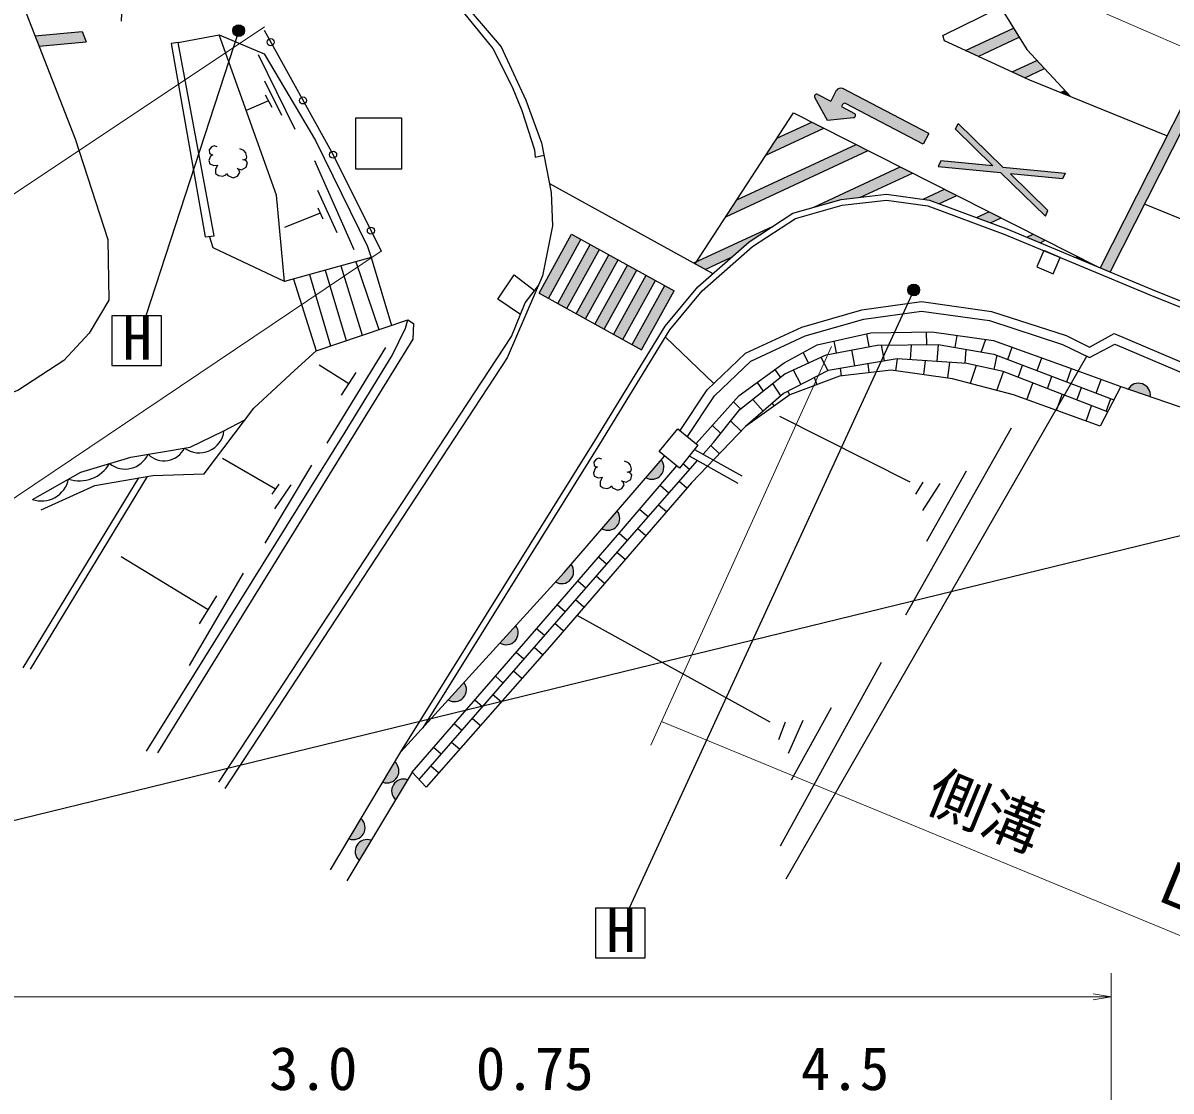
# Model space of a CAD drawing. Units: millimetres at full size, sheet at 1:1000; details may follow other scales. Extents: x 40000 to 680000, y 20000 to 380000.
# Drawn here: x 253607 to 302183, y 240364 to 285546 of the extents above; entities that cross this region are included whole.
import ezdxf
from ezdxf.enums import TextEntityAlignment as Align

# ---------------------------------------------------------------- set-up
doc = ezdxf.new("R2010")
doc.units = ezdxf.units.MM
doc.header["$LTSCALE"] = 1000
doc.linetypes.add('CHAIN', pattern=[18.5, 12, -1.5, 3.5, -1.5])
for name, color, linetype, lineweight in [('M-BGD', 7, 'Continuous', 25), ('M-BGD-EXST', 7, 'Continuous', 25), ('M-BMK', 2, 'CHAIN', 13), ('M-STR-HTXT', 7, 'Continuous', 13), ('M-STR-STRC', 7, 'Continuous', 25)]:
    doc.layers.add(name, color=color, linetype=linetype, lineweight=lineweight)
doc.styles.add('ＭＳ ゴシック', font='')
doc.styles.get('ＭＳ ゴシック').set_extended_font_data('MS Gothic')

# ---------------------------------------------------------------- blocks, each defined once
blk = doc.blocks.new('open_arrow')
at = {"color": 0, "linetype": 'Continuous', "lineweight": -2}
blk.add_lwpolyline([(7.5, 1.25), (0, 0), (7.5, -1.25)], dxfattribs=at)

msp = doc.modelspace()

# ---------------------------------------------------------------- hatches: boundary and pattern name
at = {"layer": 'M-BGD'}
for points in [[(301307, 269734, 0.82183), (300369, 270055)], [(279970, 266310, 0.82183), (280617, 267060)], [(278104, 264150, 0.82183), (278752, 264900)], [(276143, 261899, 0.82183), (276804, 262638)], [(273794, 259317, 0.82183), (274460, 260050)], [(271604, 256909, 0.82183), (272270, 257642)], [(268838, 253428, 0.82183), (269345, 254279)], [(269884, 253533, 0.82183), (269373, 252684)], [(267410, 251032, 0.82183), (267917, 251883)], [(268341, 250971, 0.82183), (267830, 250123)]]:
    msp.add_hatch(color=256, dxfattribs=at).paths.add_polyline_path(points)
at = {"layer": 'M-BGD-EXST'}
for points in [[(262984, 285222, 1), (262484, 285222, 0.41421), (262734, 284972, 0.41421)], [(291547, 274249, 1), (291047, 274249, 0.41421), (291297, 273999, 0.41421)]]:
    msp.add_hatch(color=256, dxfattribs=at).paths.add_polyline_path(points)
at = {"layer": 'M-STR-STRC'}
for points in [[(256275, 284754), (256106, 285190), (254114, 285007), (254284, 284571)], [(295758, 284938), (295521, 285324), (293491, 284380), (294028, 284133)], [(296828, 283615), (296504, 283961), (295459, 283475), (295996, 283229)], [(304103, 283909), (303693, 284094), (299189, 275190), (299605, 275016)], [(287790, 282238), (287241, 282525, 0.74206), (287107, 282388), (287642, 281413), (288748, 281533, 0.74206), (288783, 281721), (288234, 282007), (288280, 282096, -0.41421), (288415, 282138), (291701, 280425), (291932, 280868), (288291, 282767, 0.41388), (288021, 282682)], [(297691, 282694), (297499, 282604), (297945, 282423)], [(287491, 281094), (286980, 281353), (285505, 280667), (285041, 279955)], [(295071, 279447), (293171, 281293), (293059, 281052), (294646, 279506), (292441, 279718), (292329, 279478), (294965, 279220), (296865, 277374), (296977, 277615), (295390, 279161), (297595, 278949), (297707, 279189)], [(289366, 280146), (288855, 280405), (283806, 278057), (283343, 277346)], [(291240, 279198), (290729, 279457), (287067, 277754), (288226, 278084), (289045, 278177)], [(293115, 278250), (292604, 278509), (291693, 278085), (291960, 278047), (292361, 277899)], [(294478, 277561), (293946, 277313), (294540, 277093), (294990, 277302)], [(283592, 275642), (284330, 276291), (285342, 276952), (282108, 275448), (282049, 275358), (282475, 275123)], [(277214, 276392), (276820, 276609), (275443, 274113), (275837, 273896)], [(296353, 276612), (296079, 276485), (296642, 276251), (296864, 276354)], [(278002, 275957), (277608, 276175), (276231, 273678), (276625, 273461)], [(277019, 273243), (277413, 273026), (278790, 275522), (278396, 275740)], [(298227, 275664), (298144, 275626), (298243, 275585), (298707, 275391), (298739, 275406)], [(277807, 272809), (278201, 272591), (279578, 275088), (279184, 275305)], [(280366, 274653), (279972, 274870), (278595, 272374), (278989, 272157)], [(279383, 271939), (279777, 271722), (281154, 274218), (280760, 274436)]]:
    msp.add_hatch(color=256, dxfattribs=at).paths.add_polyline_path(points)

# ---------------------------------------------------------------- linework, layer by layer
at = {"layer": 'M-BGD'}
for p, q in [((263555, 284218), (265111, 281052)), ((263824, 283091), (264547, 281639)), ((263995, 282250), (263053, 281837)), ((263856, 282512), (264134, 281988)), ((265947, 279725), (267613, 275956)), ((266073, 278469), (266890, 276679)), ((266189, 277499), (264666, 276892)), ((266082, 277731), (266295, 277266)), ((267694, 275443), (268660, 272573)), ((268339, 275623), (269195, 272753)), ((266392, 275082), (267284, 272110)), ((267058, 275267), (267953, 272335)), ((265060, 274712), (266014, 271682)), ((265737, 274900), (266621, 271887)), ((282836, 270295), (280787, 272249)), ((287920, 272085), (288012, 271593)), ((289296, 272390), (289397, 271853)), ((291829, 272471), (291834, 271940)), ((293115, 272329), (293029, 271823)), ((294327, 272159), (294143, 271632)), ((266475, 267764), (268959, 271814)), ((286622, 271607), (286827, 271162)), ((288668, 271716), (288783, 271037)), ((289925, 271921), (290039, 271249)), ((291183, 271933), (291139, 271304)), ((292323, 271945), (292273, 271225)), ((293504, 271742), (293462, 271143)), ((295278, 271312), (295463, 271829)), ((267398, 270275), (266141, 271074)), ((285902, 249338), (298616, 271447)), ((287372, 271413), (287666, 270844)), ((289354, 271133), (289399, 270754)), ((290590, 271343), (290519, 270836)), ((291787, 271259), (291704, 270670)), ((292815, 271188), (292722, 270527)), ((294819, 271487), (294686, 270885)), ((295713, 270554), (295900, 271075)), ((296523, 270838), (296717, 271378)), ((267085, 269796), (267710, 270755)), ((285664, 270563), (285427, 270889)), ((286200, 270872), (286520, 270253)), ((288183, 270935), (288220, 270617)), ((293939, 271050), (293677, 270299)), ((294806, 269998), (295092, 270794)), ((296956, 270074), (297145, 270601)), ((297768, 270364), (297971, 270928)), ((284670, 270340), (284930, 269976)), ((285327, 270293), (285665, 269771)), ((287087, 270546), (287200, 270247)), ((296081, 269607), (296335, 270314)), ((298199, 269595), (298390, 270127)), ((299013, 269890), (299221, 270469)), ((284491, 269624), (284926, 269126)), ((286050, 269810), (285968, 269968)), ((297335, 269157), (297578, 269835)), ((299443, 269116), (299635, 269653)), ((283667, 269514), (283979, 269215)), ((285302, 269454), (285386, 269337)), ((298588, 268707), (298821, 269355)), ((283554, 268703), (283994, 268281)), ((291141, 266117), (285630, 268900)), ((282800, 268503), (283134, 268183)), ((290962, 260509), (295438, 268423)), ((282709, 267668), (283072, 267319)), ((281794, 267231), (283847, 266080)), ((282017, 267507), (284018, 266386)), ((264296, 265825), (262045, 267125)), ((263860, 263539), (265836, 266834)), ((281815, 266651), (281527, 266901)), ((253615, 258270), (258513, 266298)), ((253933, 258214), (258883, 266360)), ((291857, 263631), (293528, 266594)), ((264151, 265615), (264442, 266036)), ((264267, 264990), (264950, 266007)), ((280936, 265650), (280578, 265961)), ((281701, 265868), (281375, 266151)), ((291380, 265619), (291698, 266117)), ((291678, 264924), (292414, 266057)), ((280056, 264650), (279705, 264954)), ((280829, 264861), (280496, 265150)), ((279177, 263649), (278833, 263948)), ((279957, 263854), (279617, 264150)), ((261445, 260719), (257769, 262960)), ((278300, 262647), (277960, 262942)), ((279086, 262847), (278737, 263149)), ((260654, 258363), (262945, 262268)), ((277426, 261642), (277087, 261936)), ((278214, 261840), (277863, 262144)), ((261082, 260126), (261808, 261312)), ((276551, 260637), (276214, 260929)), ((277342, 260833), (276988, 261140)), ((277047, 260492), (285203, 255975)), ((275676, 259633), (275341, 259923)), ((276470, 259826), (276114, 260135)), ((274802, 258628), (274469, 258917)), ((275596, 258821), (275239, 259130)), ((285661, 250742), (289929, 258504)), ((274715, 257822), (274365, 258126)), ((273927, 257623), (273596, 257911)), ((273835, 256822), (273490, 257121)), ((273053, 256619), (272723, 256904)), ((286123, 253524), (287817, 256588)), ((272954, 255822), (272615, 256116)), ((285994, 254653), (286623, 256056)), ((272178, 255614), (271850, 255898)), ((285590, 255233), (285865, 255975)), ((272074, 254823), (271741, 255112)), ((271303, 254609), (270978, 254892)), ((271194, 253823), (270866, 254107)), ((270079, 253856), (267304, 249250))]:
    msp.add_line(p, q, dxfattribs=at)
for points in [[(72558, 286183), (91434, 288434), (111381, 290759), (142504, 294113), (170525, 297355), (180267, 298661), (190996, 299664), (199810, 300150), (209644, 300241), (220920, 299785), (232399, 298599), (243333, 296840), (247127, 295772), (249403, 293955), (251230, 291991), (252669, 288728), (255810, 280641), (257197, 276386), (257242, 273826), (256404, 272417), (255341, 271273), (253387, 269991), (251135, 269192)], [(257782, 285619), (257871, 287908), (259249, 290018), (261092, 290965), (262559, 291198), (266030, 290393), (269090, 288998), (270733, 287887), (272141, 286509), (273839, 284537), (274888, 282285), (275541, 280472), (275962, 278369), (276006, 276969), (275595, 274846), (274100, 271378), (262153, 253165)], [(270432, 288091), (270279, 287862), (272299, 285911), (273492, 284469), (274305, 282841), (274721, 281842), (275248, 280178), (275276, 279873), (275646, 279947)], [(263809, 285235), (266728, 279974), (268758, 275897)], [(260169, 284723), (261903, 285048), (263819, 284233), (265986, 280579), (268182, 276088), (268339, 275623), (264673, 274604), (261660, 276033), (261506, 276520)], [(264673, 274604), (264335, 278261), (261903, 285048)], [(261829, 280307), (261701, 280353), (261589, 280308), (261483, 280174), (261503, 280044), (261586, 279985), (261645, 279974), (261540, 279913), (261475, 279724), (261507, 279587), (261689, 279518), (261836, 279537), (261759, 279340), (261756, 279174), (261880, 279098), (262062, 279060), (262187, 279116), (262220, 279177), (262272, 279094), (262504, 278992), (262678, 279060), (262777, 279220), (262735, 279331), (262664, 279383), (262858, 279335), (263049, 279448), (263102, 279647), (263031, 279724), (262903, 279755), (263060, 279800), (263082, 279888), (263041, 280058), (262959, 280148), (262787, 280226)], [(269600, 254706), (277800, 267864), (280779, 272714), (282162, 274383), (284330, 276291), (286187, 277504), (288226, 278084), (290148, 278303), (291960, 278047), (295237, 276835), (298243, 275585), (301552, 274203), (315863, 268515), (320613, 266724), (325039, 265309), (328753, 264323), (329969, 263814), (330599, 262940), (330731, 261889), (330853, 259605), (330625, 258225), (329519, 254889), (324317, 246365), (316510, 232393)], [(270535, 255735), (278012, 267732), (280983, 272568), (282342, 274208), (284481, 276092), (286292, 277273), (288275, 277838), (290145, 278051), (291898, 277804), (295146, 276603), (298147, 275354), (301458, 273971), (315773, 268281), (320530, 266488), (324969, 265069), (328672, 264086), (329808, 263611), (330359, 262846), (330481, 261867), (330602, 259619), (330550, 259307)], [(274652, 273213), (273705, 273866), (274384, 274892), (275252, 274224)], [(261898, 253428), (274271, 272282), (274854, 273707), (275422, 274445)], [(281411, 268302), (282556, 270029), (284176, 271572), (286563, 272681), (289098, 273414), (291622, 273761), (294586, 273346), (297747, 272321), (298730, 271837), (299783, 272404), (308197, 268830), (314502, 266267), (319908, 264325), (323722, 263046)], [(281723, 268050), (282865, 269771), (284404, 271237), (286704, 272305), (289181, 273022), (291622, 273357), (294496, 272954), (297596, 271950), (298738, 271387), (299803, 271961), (308044, 268460), (314359, 265893), (319776, 263947), (323615, 262660)], [(254374, 264954), (256644, 265985), (259106, 266398), (261279, 266466), (263370, 269257), (265092, 270844), (266014, 271682), (269893, 272988), (270127, 272837), (270099, 272163), (263757, 261884), (259296, 254676)], [(258839, 254739), (267239, 268234), (269224, 271475), (269789, 272639), (269893, 272988)], [(282095, 267749), (283915, 269792), (285809, 271166), (287214, 271928), (289487, 272433), (292069, 272475), (294678, 272110), (298037, 270904), (300057, 270161), (299188, 268493), (295512, 269811), (292930, 270498), (290335, 270862), (288154, 270609), (286050, 269810), (284184, 268478), (281893, 266091), (279998, 263901), (275882, 259146), (270663, 253220), (270079, 253856), (274799, 259298), (278674, 263776), (281275, 266805)], [(282386, 267301), (282829, 267804), (283945, 269188), (285848, 270710), (287590, 271513), (289747, 271919), (292323, 271945), (294684, 271539), (299766, 269603)], [(299501, 269093), (295082, 270797), (293544, 271137), (290590, 271343), (287674, 270849), (285780, 269871), (284184, 268478)], [(300057, 270161), (318847, 263730), (318494, 262804), (308920, 265719), (309352, 266980)], [(254005, 265391), (256055, 266539), (258173, 267181), (260688, 267604), (262111, 268290), (262996, 268758)], [(266626, 249717), (269600, 254706), (276504, 262296), (280758, 267223)], [(270371, 253538), (278770, 263187), (282150, 267032)], [(278102, 267095), (277974, 267141), (277862, 267096), (277755, 266962), (277775, 266832), (277858, 266773), (277918, 266762), (277812, 266701), (277748, 266512), (277780, 266375), (277961, 266306), (278109, 266325), (278032, 266128), (278029, 265962), (278153, 265886), (278335, 265848), (278460, 265903), (278492, 265965), (278545, 265882), (278777, 265779), (278951, 265848), (279049, 266007), (279007, 266119), (278937, 266171), (279130, 266123), (279322, 266235), (279375, 266435), (279303, 266511), (279176, 266543), (279333, 266588), (279355, 266676), (279314, 266846), (279232, 266936), (279059, 267014)]]:
    msp.add_lwpolyline(points, dxfattribs=at)
for points in [[(259878, 284672), (261319, 276494), (261694, 276545), (260169, 284723)], [(267685, 281534), (269617, 281534), (269617, 279366), (267685, 279366)], [(297487, 275628), (296795, 275916), (296507, 275224), (297199, 274936)], [(281311, 268383), (282166, 267692), (281381, 266719), (280525, 267411)]]:
    msp.add_lwpolyline(points, close=True, dxfattribs=at)
for centre in [(264088, 284732), (265455, 282269), (266728, 279974), (268329, 276759)]:
    msp.add_circle(centre, 150, dxfattribs=at)
for centre, radius, start, end in [((300806, 269802), 505, 352.2767, 149.9348), ((261068, 268410), 1051, 233.6822, 353.4743), ((257935, 267734), 1058, 231.3519, 335.9426), ((259578, 267997), 970, 225.7077, 333.4086), ((255992, 267667), 1490, 252.1734, 329.4062), ((280220, 266749), 505, 240.36, 38.0182), ((254392, 266496), 1170, 250.6764, 347.7944), ((278354, 264589), 505, 240.36, 38.0182), ((276401, 262334), 505, 239.3191, 36.9773), ((274055, 259749), 505, 238.8815, 36.5397), ((271865, 257341), 505, 238.8815, 36.5397), ((269008, 253904), 505, 250.3729, 48.0311), ((269712, 253058), 505, 70.1042, 227.7624), ((267579, 251507), 505, 250.3729, 48.0311), ((268169, 250497), 505, 70.1042, 227.7624)]:
    msp.add_arc(centre, radius, start, end, dxfattribs=at)
at = {"layer": 'M-BGD-EXST'}
for p, q in [((262734, 285222), (258799, 273156)), ((291297, 274249), (279257, 248097)), ((259467, 273156), (257367, 273156)), ((257367, 273156), (257367, 271056)), ((259467, 271056), (259467, 273156)), ((257367, 271056), (259467, 271056)), ((279934, 248097), (277834, 248097)), ((277834, 248097), (277834, 245997)), ((279934, 245997), (279934, 248097)), ((277834, 245997), (279934, 245997))]:
    msp.add_line(p, q, dxfattribs=at)
for centre in [(262734, 285222), (291297, 274249)]:
    msp.add_circle(centre, 250, dxfattribs=at)
at = {"layer": 'M-BMK'}
msp.add_lwpolyline([(165787, 304878), (187583, 307307), (196897, 307803), (204992, 307975), (211769, 307866), (219564, 307502), (225741, 307011), (233193, 306326), (240246, 305359), (247656, 304117), (252568, 303001), (261562, 300689), (266668, 299187), (274244, 296578), (280690, 294121), (305509, 283285)], dxfattribs=at)
at = {"layer": 'M-STR-HTXT'}
for p, q in [((239854, 269396), (263820, 285382)), ((245699, 260388), (268758, 275897)), ((280179, 254998), (287822, 271855)), ((280630, 255993), (315739, 241510)), ((299644, 231354), (299644, 245354)), ((174644, 244354), (299644, 244354))]:
    msp.add_line(p, q, dxfattribs=at)
at = {"layer": 'M-STR-STRC'}
for p, q in [((254114, 285007), (256106, 285190)), ((256106, 285190), (256275, 284754)), ((293491, 284380), (295521, 285324)), ((254284, 284571), (256275, 284754)), ((294028, 284133), (295758, 284938)), ((295459, 283475), (296504, 283961)), ((303693, 284094), (299189, 275190)), ((304103, 283909), (299605, 275016)), ((295996, 283229), (296828, 283615)), ((291932, 280868), (288291, 282767)), ((287642, 281413), (287107, 282388)), ((287241, 282525), (287790, 282238)), ((288021, 282682), (287790, 282238)), ((297499, 282604), (297691, 282694)), ((288280, 282096), (288234, 282007)), ((288234, 282007), (288783, 281721)), ((291701, 280425), (288415, 282138)), ((285505, 280667), (286980, 281353)), ((288748, 281533), (287642, 281413)), ((285041, 279955), (287491, 281094)), ((291932, 280868), (291701, 280425)), ((283806, 278057), (288855, 280405)), ((283343, 277346), (289366, 280146)), ((287067, 277754), (290729, 279457)), ((289045, 278177), (291240, 279198)), ((275884, 278759), (282799, 274944)), ((291693, 278085), (292604, 278509)), ((292361, 277899), (293115, 278250)), ((315393, 272080), (301054, 277880)), ((293946, 277313), (294478, 277561)), ((281987, 275392), (285342, 276952)), ((294540, 277093), (294990, 277302)), ((275443, 274113), (276820, 276609)), ((276820, 276609), (281154, 274218)), ((296079, 276485), (296353, 276612)), ((275837, 273896), (277214, 276392)), ((276231, 273678), (277608, 276175)), ((276625, 273461), (278002, 275957)), ((296642, 276251), (296864, 276354)), ((277019, 273243), (278396, 275740)), ((277413, 273026), (278790, 275522)), ((282475, 275123), (283592, 275642)), ((298144, 275626), (298227, 275664)), ((277807, 272809), (279184, 275305)), ((278201, 272591), (279578, 275088)), ((298707, 275391), (298739, 275406)), ((278595, 272374), (279972, 274870)), ((278989, 272157), (280366, 274653)), ((275443, 274113), (279777, 271722)), ((279383, 271939), (280760, 274436)), ((279383, 271939), (280760, 274436)), ((279777, 271722), (281154, 274218)), ((317056, 267381), (252960, 251734))]:
    msp.add_line(p, q, dxfattribs=at)
for points in [[(302009, 280766), (296213, 283129), (292599, 284790), (292532, 285011), (294974, 286214), (296077, 284417), (297945, 282423)], [(282049, 275358), (286206, 281744), (299058, 275244)], [(294646, 279506), (293059, 281052), (293171, 281293), (295071, 279447), (297707, 279189), (297595, 278949), (295390, 279161)], [(294646, 279506), (292441, 279718), (292329, 279478), (294965, 279220), (296865, 277374), (296977, 277615), (295390, 279161)]]:
    msp.add_lwpolyline(points, dxfattribs=at)
for centre, radius, start, end in [((288199, 282589), 200, 62.4666, 152.4023), ((287194, 282436), 100, 62.4666, 208.7765), ((288369, 282050), 100, 62.4666, 152.4666), ((288737, 281632), 100, 276.1567, 62.4666)]:
    msp.add_arc(centre, radius, start, end, dxfattribs=at)

# ---------------------------------------------------------------- block references
at = {"layer": 'M-STR-HTXT', "xscale": 100, "yscale": 100, "rotation": 180}
msp.add_blockref('open_arrow', (299644, 244354), dxfattribs=at)

# ---------------------------------------------------------------- texts
at = {"layer": 'M-BGD-EXST', "style": 'ＭＳ ゴシック'}
for p in [(257820, 270748), (278287, 245689)]:
    msp.add_text('H', height=1833, dxfattribs=at).set_placement(p, align=Align.BOTTOM_LEFT)
at = {"layer": 'M-STR-HTXT', "style": 'ＭＳ ゴシック'}
for s, rotation, p in [('側溝', 337.671, (291472, 251808)), ('L＝41.0', 337.676, (301333, 247946))]:
    msp.add_text(s, height=1833, rotation=rotation, dxfattribs=at).set_placement(p, align=Align.BOTTOM_LEFT)
for s, p in [('3.0', (264019, 239854)), ('0.75', (272769, 239854)), ('4.5', (286519, 239854))]:
    msp.add_text(s, height=1833, dxfattribs=at).set_placement(p, align=Align.BOTTOM_LEFT)

doc.saveas('drawing.dxf')
